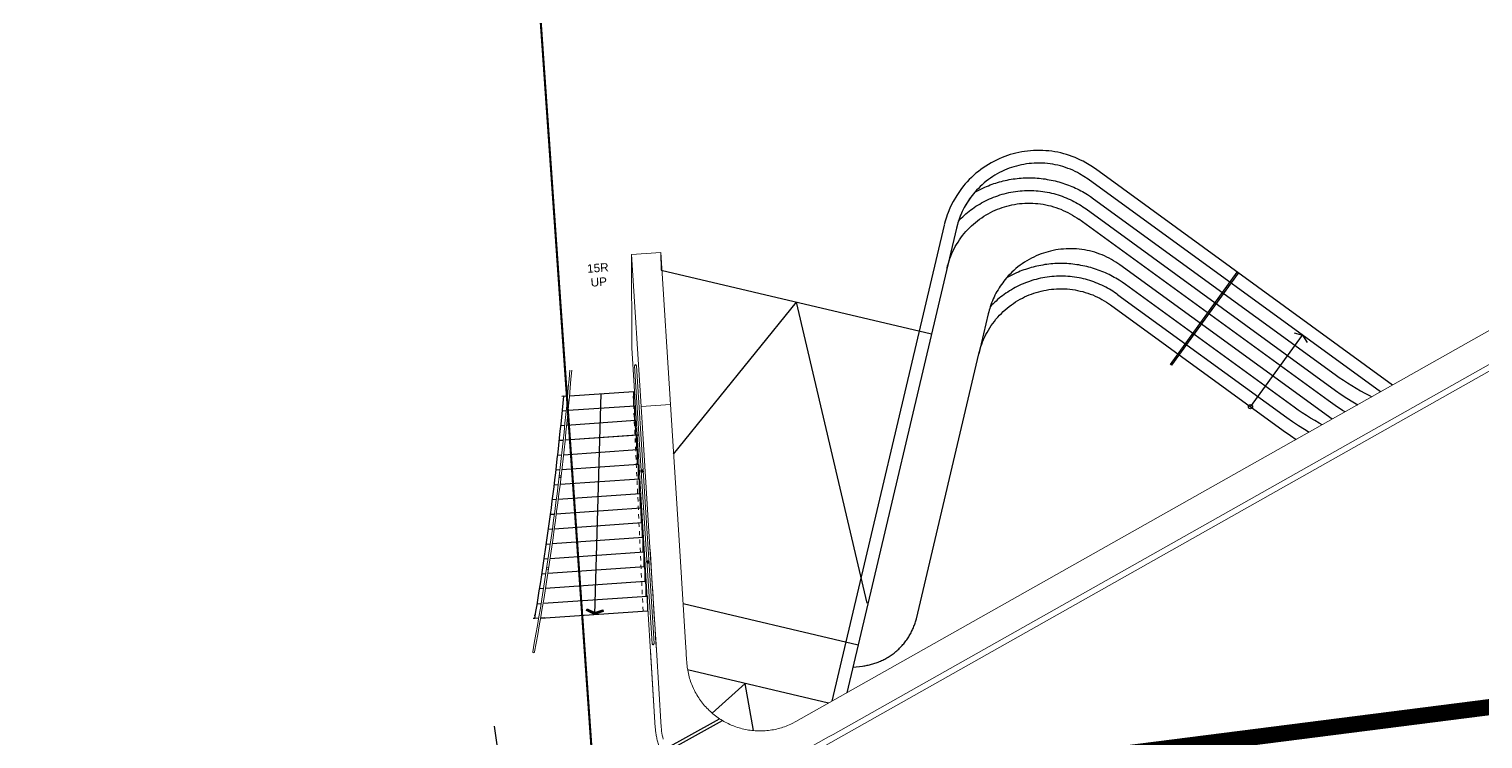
# Model space of a CAD drawing. Header units: millimetres. Extents: x 50357 to 985146, y 723188 to 1803594.
# Drawn here: x 832117.8 to 832152.28, y 819941.04 to 819957.88 of the extents above; entities that cross this region are included whole.
import ezdxf

# ---------------------------------------------------------------- set-up
doc = ezdxf.new("R2010")
doc.units = ezdxf.units.MM
doc.header["$LTSCALE"] = 3
doc.header["$MEASUREMENT"] = 0
for name, pattern in [('3A35X-LWK-LAN-DWG-1001-P00-L000-WS3-XLAN$0$HIDDEN', [0.375, 0.25, -0.125]), ('3A35X-MAGP-P-SB$0$3A35X-MAGP-P-SB$0$ACAD_ISO05W035', [11.55, 8.4, -1.05, 0, -1.05, 0, -1.05]), ('B0703', [4.6875, 3.125, -1.5625]), ('DASHED', [19.05, 12.7, -6.35])]:
    doc.linetypes.add(name, pattern=pattern)
for name, color, linetype, lineweight in [('05SYMB', 7, 'Continuous', 5), ('UAJ-00ANNO', 7, 'Continuous', 5), ('UAJ-22INWA', 6, 'Continuous', 35), ('UAJ-22INWA-h', 251, 'Continuous', 9), ('UAJ-27ROOF-z', 8, 'B0703', 9), ('UAJ-34RAIL-a', 1, 'Continuous', 13), ('UAJ-48BONU-a', 7, 'Continuous', 5)]:
    doc.layers.add(name, color=color, linetype=linetype, lineweight=lineweight)
doc.layers.add('3A35X-MAGP-P-SB$0$UAJ-00ANNO-$', color=32, linetype='Continuous', lineweight=5, plot=False)
for name, color, linetype in [('3A35X-MAGP-P-SB$0$UAJ-90BOUN', 7, 'Continuous'), ('_PARCEL BOUNDARY', 10, 'DASHED'), ('LWK-L_TXT', 8, 'Continuous'), ('LWK-MA_PAVING BANDING', 8, 'Continuous'), ('UAJ-00XREF', 7, 'Continuous'), ('UAJ-90.5LAND', 8, 'Continuous')]:
    doc.layers.add(name, color=color, linetype=linetype)
doc.styles.add('LWK TITLE - ARIAL', font='arial.ttf')

# ---------------------------------------------------------------- blocks, each defined once
blk = doc.blocks.new('*U1102')
at = {"layer": '05SYMB', "color": 0, "linetype": 'ByBlock', "lineweight": -2, "transparency": 16777216}
blk.add_lwpolyline([(-1.02, -0.35), (-1.08, -0.16), (-0.14, 0.16), (0.32, 1.05), (0.5, 0.96), (0, 0)], close=True, dxfattribs=at)
for points in [[(0, 0), (-0.14, 0.16), (-1.02, -0.35), (-1.08, -0.16)], [(0.5, 0.96), (0.32, 1.05), (0, 0), (-0.14, 0.16)]]:
    blk.add_solid(points, dxfattribs=at)
blk = doc.blocks.new('*U1103')
at = {"layer": 'UAJ-22INWA-h'}
h = blk.add_hatch(color=256, dxfattribs=at)
h.dxf.hatch_style = 1
h.paths.add_polyline_path([(0, -5), (40, -5), (40, 40), (0, 40)])
edge = h.paths.add_edge_path(flags=16)
edge.add_line((6, -2), (34, -2))
edge.add_arc((34, 1), 3, 270, 360)
edge.add_line((37, 1), (37, 34))
edge.add_arc((34, 34), 3, 360, 450)
edge.add_line((34, 37), (6, 37))
edge.add_arc((6, 34), 3, 90, 180)
edge.add_line((3, 34), (3, 1))
edge.add_arc((6, 1), 3, 180, 270)
at = {"layer": 'UAJ-22INWA'}
blk.add_lwpolyline([(0, -5), (40, -5), (40, 40), (0, 40)], close=True, dxfattribs=at)
blk.add_lwpolyline([(6, -2), (34, -2, 0.414214), (37, 1), (37, 34, 0.414214), (34, 37), (6, 37, 0.414214), (3, 34), (3, 1, 0.414214)], format="xyb", close=True, dxfattribs=at)
blk = doc.blocks.new('3A35X-MAGP-P-LD-00-0')
at = {"color": 1}
for points in [[(834584757, 817945640), (834586145, 817946408)], [(834584794, 817945574), (834586218, 817946363)]]:
    blk.add_lwpolyline(points, dxfattribs=at)
at = {"layer": 'LWK-MA_PAVING BANDING', "elevation": 2508}
blk.add_lwpolyline([(834602109, 817954331), (834595056, 817959455), (834594947, 817959530), (834594830, 817959600), (834594767, 817959634), (834594704, 817959665), (834594640, 817959695), (834594574, 817959723), (834594508, 817959748), (834594441, 817959772), (834594372, 817959794), (834594303, 817959814), (834594233, 817959831), (834594163, 817959847), (834594092, 817959860), (834594021, 817959871), (834593949, 817959879), (834593877, 817959886), (834593805, 817959890), (834593733, 817959892), (834593661, 817959891), (834593590, 817959889), (834593519, 817959884), (834593448, 817959877), (834593377, 817959868), (834593308, 817959857), (834593239, 817959844), (834593170, 817959828), (834593103, 817959811), (834593037, 817959792), (834592971, 817959771), (834592907, 817959748), (834592840, 817959722), (834592774, 817959694), (834592709, 817959664), (834592644, 817959631), (834592580, 817959597), (834592518, 817959560), (834592456, 817959521), (834592396, 817959481), (834592337, 817959439), (834592279, 817959394), (834592223, 817959348), (834592169, 817959301), (834592116, 817959252), (834592064, 817959201), (834592015, 817959149), (834591968, 817959096), (834591930, 817959051), (834591860, 817958961), (834591765, 817958822), (834591680, 817958676), (834591629, 817958575), (834591603, 817958520), (834591562, 817958418), (834591541, 817958364), (834591523, 817958310), (834591508, 817958263), (834591494, 817958213), (834591471, 817958125)], dxfattribs=at)
at = {"layer": 'LWK-MA_PAVING BANDING'}
blk.add_lwpolyline([(834591469, 817958119), (834588811, 817946824)], dxfattribs=at)
at = {"layer": 'UAJ-00ANNO', "color": 8, "linetype": '3A35X-LWK-LAN-DWG-1001-P00-L000-WS3-XLAN$0$HIDDEN', "ltscale": 6, "extrusion": (-3.58631e-09, -2.49837e-10, 1), "elevation": 0}
blk.add_lwpolyline([(834588183, 817989552), (834590558, 817979007, 0.24741), (834593026, 817975750), (834609235, 817966843, -0.55349), (834609712, 817956722, 0.567711), (834609903, 817967500), (834593409, 817976452, -0.221573), (834591445, 817979163), (834589759, 817989846)], format="xyb", dxfattribs=at)
at = {"layer": 'UAJ-27ROOF-z', "flags": 128}
blk.add_lwpolyline([(834584330, 817948962), (834584087, 817954171)], dxfattribs=at)
blk.add_lwpolyline([(834584330, 817948962), (834584087, 817954171)], dxfattribs=at)
at = {"layer": 'UAJ-34RAIL-a'}
for p, q in [((834584053, 817957422), (834584751, 817957466)), ((834584053, 817957422), (834584751, 817957466)), ((834584281, 817953816), (834584053, 817957422)), ((834584059, 817955206), (834584053, 817957422)), ((834584053, 817957422), (834584281, 817953816)), ((834584281, 817953816), (834584053, 817957422)), ((834584059, 817955206), (834584053, 817957422)), ((834584751, 817957466), (834584980, 817953860)), ((834584751, 817957466), (834584980, 817953860)), ((834584123, 817954775), (834584545, 817948187)), ((834584123, 817954775), (834584545, 817948187)), ((834584590, 817948190), (834584168, 817954778)), ((834584590, 817948190), (834584168, 817954778)), ((834584493, 817950468), (834584281, 817953816)), ((834584493, 817950468), (834584281, 817953816)), ((834584980, 817953860), (834585191, 817950519)), ((834584980, 817953860), (834585191, 817950519)), ((834584646, 817948042), (834584493, 817950468)), ((834584646, 817948042), (834584493, 817950468)), ((834585344, 817948093), (834585191, 817950519))]:
    blk.add_line(p, q, dxfattribs=at)
for points in [[(834587956, 817946342), (834608859, 817958141)], [(834584053, 817957422), (834584751, 817957466)], [(834584053, 817957422), (834584053, 817957422)], [(834584055, 817957209), (834584053, 817957422)], [(834584751, 817957466), (834584756, 817957045)], [(834609276, 817957410), (834587121, 817944903)], [(834588841, 817946038), (834608140, 817956931), (834609203, 817957531)], [(834584622, 817946194), (834584059, 817955206)], [(834584622, 817946194), (834584059, 817955206)], [(834584980, 817953860), (834584281, 817953816)], [(834582045, 817949990), (834582089, 817949983), (834582083, 817949944), (834582039, 817949951), (834582045, 817949990)], [(834584506, 817948029), (834584622, 817946194)], [(834588841, 817946038), (834588745, 817945984), (834588676, 817945945), (834587097, 817945052)], [(834584809, 817945921), (834584797, 817945968), (834584787, 817946015), (834584779, 817946063), (834584772, 817946111), (834584766, 817946159), (834584762, 817946207), (834584646, 817948042)], [(834584762, 817946207), (834584646, 817948042)]]:
    blk.add_lwpolyline(points, dxfattribs=at)
at = {"layer": 'UAJ-34RAIL-a', "color": 1, "linetype": 'Continuous'}
for points in [[(834581712, 817947995, 0.024972), (834582589, 817954675, 0.024972)], [(834581757, 817947990, 0.024964), (834582634, 817954672, 0.024964)]]:
    blk.add_lwpolyline(points, format="xyb", dxfattribs=at)
blk.add_lwpolyline([(834582339, 817952171), (834582384, 817952168), (834582380, 817952129), (834582335, 817952132), (834582339, 817952171)], dxfattribs=at)
at = {"layer": 'UAJ-34RAIL-a', "extrusion": (2.36554e-06, -0.000157423, 1)}
blk.add_lwpolyline([(834584374, 817949979), (834584379, 817949654)], dxfattribs=at)
at = {"layer": 'UAJ-34RAIL-a', "extrusion": (3.40531e-06, -0.000140082, 1)}
blk.add_lwpolyline([(834584398, 817949657), (834584407, 817949309)], dxfattribs=at)
at = {"layer": 'UAJ-34RAIL-a', "extrusion": (2.65351e-06, -7.82157e-05, 1)}
blk.add_lwpolyline([(834584426, 817949315), (834584438, 817948968)], dxfattribs=at)
at = {"layer": 'UAJ-34RAIL-a'}
for points in [[(834584646, 817948042, 12100), (834584636, 817948198, 12098), (834584627, 817948353, 12092), (834584617, 817948508, 12082), (834584607, 817948664, 12068), (834584597, 817948819, 12049), (834584587, 817948974, 12027), (834584578, 817949128, 12001), (834584568, 817949282, 11970), (834584558, 817949435, 11936), (834584549, 817949587, 11897), (834584539, 817949737, 11855), (834584530, 817949887, 11808), (834584520, 817950034, 11758), (834584511, 817950181, 11704), (834584502, 817950325, 11647), (834584493, 817950468, 11586)], [(834585344, 817948093, 12100), (834585345, 817948084, 12100), (834585346, 817948064, 12100), (834585349, 817948025, 12100), (834585354, 817947947, 12100), (834585362, 817947809, 12100), (834585363, 817947800, 12100), (834585364, 817947790, 12100), (834585365, 817947770, 12100), (834585366, 817947760, 12100), (834585369, 817947712, 12100), (834585373, 817947672, 12100), (834585378, 817947634, 12100), (834585383, 817947595, 12100), (834585390, 817947556, 12100), (834585397, 817947517, 12100), (834585405, 817947479, 12100), (834585414, 817947441, 12100), (834585424, 817947403, 12100), (834585435, 817947365, 12100), (834585447, 817947328, 12100), (834585459, 817947290, 12100), (834585473, 817947253, 12100), (834585487, 817947217, 12100), (834585502, 817947181, 12100), (834585526, 817947127, 12100), (834585551, 817947074, 12100), (834585570, 817947039, 12100), (834585588, 817947005, 12100), (834585608, 817946971, 12100), (834585629, 817946937, 12100), (834585650, 817946904, 12100), (834585672, 817946872, 12100), (834585694, 817946840, 12100), (834585718, 817946808, 12100), (834585742, 817946777, 12100), (834585767, 817946747, 12100), (834585792, 817946717, 12100), (834585818, 817946688, 12100), (834585845, 817946659, 12100), (834585873, 817946631, 12100), (834585901, 817946603, 12100), (834585929, 817946577, 12100), (834585959, 817946550, 12100), (834585988, 817946525, 12100), (834586019, 817946500, 12100), (834586050, 817946476, 12100), (834586081, 817946453, 12100), (834586113, 817946430, 12100), (834586146, 817946408, 12100), (834586179, 817946387, 12100), (834586212, 817946366, 12100), (834586246, 817946346, 12100), (834586281, 817946327, 12100), (834586316, 817946309, 12100), (834586351, 817946292, 12100), (834586386, 817946275, 12100), (834586422, 817946259, 12100), (834586458, 817946244, 12100), (834586495, 817946230, 12100), (834586532, 817946217, 12100), (834586569, 817946204, 12100), (834586607, 817946193, 12100), (834586644, 817946182, 12100), (834586682, 817946172, 12100), (834586721, 817946163, 12100), (834586759, 817946155, 12100), (834586798, 817946147, 12100), (834586836, 817946141, 12100), (834586875, 817946135, 12100), (834586914, 817946130, 12100), (834586953, 817946127, 12100), (834586992, 817946124, 12100), (834587031, 817946122, 12100), (834587071, 817946120, 12100), (834587110, 817946120, 12100), (834587149, 817946121, 12100), (834587188, 817946122, 12100), (834587228, 817946124, 12100), (834587267, 817946127, 12100), (834587306, 817946132, 12100), (834587345, 817946136, 12100), (834587384, 817946142, 12100), (834587422, 817946149, 12100), (834587461, 817946157, 12100), (834587499, 817946165, 12100), (834587537, 817946174, 12100), (834587575, 817946184, 12100), (834587613, 817946195, 12100), (834587650, 817946207, 12100), (834587687, 817946220, 12100), (834587724, 817946234, 12100), (834587761, 817946248, 12100), (834587797, 817946263, 12100), (834587833, 817946279, 12100), (834587886, 817946304, 12100), (834587938, 817946332, 12100), (834587955, 817946341, 12100), (834587956, 817946342, 12100)]]:
    blk.add_polyline3d(points, dxfattribs=at)
at = {"layer": 'UAJ-34RAIL-a', "color": 1, "linetype": 'Continuous'}
for centre, radius, start, end in [((834584146, 817954776), 22.5, 3.9989, 183.9989), ((834581734, 817947992), 22.6, 171.9181, 351.3434), ((834584568, 817948188), 22.5, 184.3411, 4.3411)]:
    blk.add_arc(centre, radius, start, end, dxfattribs=at)
at = {"layer": 'UAJ-34RAIL-a'}
blk.add_open_spline([(834584622, 817946194), (834584623, 817946176), (834584626, 817946141), (834584632, 817946088), (834584640, 817946035), (834584653, 817945964), (834584669, 817945893), (834584690, 817945822), (834584707, 817945769), (834584725, 817945717), (834584753, 817945648), (834584784, 817945580), (834584819, 817945514), (834584847, 817945465), (834584877, 817945417), (834584918, 817945355), (834584963, 817945294), (834585010, 817945237), (834585047, 817945195), (834585086, 817945154), (834585138, 817945102), (834585193, 817945053), (834585250, 817945007), (834585294, 817944974), (834585338, 817944943), (834585398, 817944904), (834585460, 817944867), (834585524, 817944834), (834585574, 817944810), (834585624, 817944788), (834585692, 817944761), (834585762, 817944737), (834585832, 817944717), (834585886, 817944703), (834585940, 817944691), (834586014, 817944678), (834586088, 817944669), (834586162, 817944663), (834586219, 817944661), (834586275, 817944660), (834586331, 817944662), (834586378, 817944665), (834586415, 817944668), (834586443, 817944671), (834586471, 817944674), (834586499, 817944678), (834586527, 817944682), (834586554, 817944687), (834586582, 817944692), (834586609, 817944698), (834586631, 817944703), (834586649, 817944707), (834586663, 817944711), (834586676, 817944714), (834586694, 817944719), (834586716, 817944725), (834586738, 817944732), (834586756, 817944737), (834586769, 817944742), (834586782, 817944746), (834586799, 817944752), (834586821, 817944759), (834586842, 817944767), (834586859, 817944774), (834586872, 817944779), (834586884, 817944784), (834586901, 817944791), (834586922, 817944800), (834586942, 817944809), (834586959, 817944817), (834586971, 817944823), (834586983, 817944828), (834586999, 817944836), (834587018, 817944846), (834587038, 817944857), (834587054, 817944865), (834587064, 817944871), (834587073, 817944876), (834587080, 817944880), (834587086, 817944884), (834587093, 817944888), (834587100, 817944892), (834587110, 817944897), (834587116, 817944901), (834587121, 817944903)], degree=3, knots=[-3091.411123, -3091.411123, -3091.411123, -3091.411123, -3042.782667, -2994.15421, -2944.809327, -2895.464444, -2795.527851, -2745.03703, -2694.54621, -2643.640594, -2592.734978, -2490.320774, -2438.929641, -2387.538507, -2336.083362, -2284.628216, -2181.83174, -2130.610528, -2079.389317, -2028.462782, -1977.536248, -1876.499722, -1826.497824, -1776.495925, -1727.111715, -1677.727504, -1580.381461, -1530.35449, -1480.327519, -1429.542038, -1378.756557, -1278.819964, -1228.329144, -1177.838324, -1126.932708, -1076.027092, -973.612888, -922.221754, -870.830621, -819.375475, -767.92033, -716.522092, -690.822972, -665.123853, -639.513248, -613.902642, -588.292036, -562.68143, -537.218163, -511.754896, -486.291628, -473.559995, -460.828361, -448.198795, -435.56923, -410.310098, -385.050967, -372.421401, -359.791835, -347.291361, -334.790886, -309.789937, -284.788988, -272.288513, -259.788039, -247.441986, -235.095933, -210.403828, -185.711723, -173.36567, -161.019618, -148.851362, -136.683107, -112.346596, -88.010085, -75.84183, -63.673574, -55.714377, -47.75518, -39.795983, -31.836785, -23.877588, -15.918391, 0, 0, 0, 0], dxfattribs=at)
at = {"layer": 'UAJ-90.5LAND'}
blk.add_line((834581991, 817937885), (834580807, 817946226), dxfattribs=at)
for points in [[(834602109, 817954331), (834595056, 817959455), (834594947, 817959530), (834594830, 817959600), (834594767, 817959634), (834594704, 817959665), (834594640, 817959695), (834594574, 817959723), (834594508, 817959748), (834594441, 817959772), (834594372, 817959794), (834594303, 817959814), (834594233, 817959831), (834594163, 817959847), (834594092, 817959860), (834594021, 817959871), (834593949, 817959879), (834593877, 817959886), (834593805, 817959890), (834593733, 817959892), (834593661, 817959891), (834593590, 817959889), (834593519, 817959884), (834593448, 817959877), (834593377, 817959868), (834593308, 817959857), (834593239, 817959844), (834593170, 817959828), (834593103, 817959811), (834593037, 817959792), (834592971, 817959771), (834592907, 817959748), (834592840, 817959722), (834592774, 817959694), (834592709, 817959664), (834592644, 817959631), (834592580, 817959597), (834592518, 817959560), (834592456, 817959521), (834592396, 817959481), (834592337, 817959439), (834592279, 817959394), (834592223, 817959348), (834592169, 817959301), (834592116, 817959252), (834592064, 817959201), (834592015, 817959149), (834591968, 817959096), (834591930, 817959051), (834591860, 817958961), (834591765, 817958822), (834591680, 817958676), (834591629, 817958575), (834591603, 817958520), (834591562, 817958418), (834591541, 817958364), (834591523, 817958310), (834591508, 817958263), (834591494, 817958213), (834591471, 817958125)], [(834601822, 817954169), (834594884, 817959210), (834594785, 817959277), (834594682, 817959339), (834594628, 817959368), (834594574, 817959395), (834594518, 817959421), (834594461, 817959445), (834594404, 817959467), (834594345, 817959488), (834594286, 817959507), (834594226, 817959524), (834594165, 817959539), (834594104, 817959552), (834594042, 817959564), (834593980, 817959573), (834593918, 817959581), (834593855, 817959586), (834593793, 817959590), (834593730, 817959592), (834593667, 817959591), (834593605, 817959589), (834593543, 817959585), (834593482, 817959579), (834593420, 817959571), (834593360, 817959561), (834593300, 817959550), (834593241, 817959536), (834593182, 817959521), (834593124, 817959505), (834593067, 817959487), (834593012, 817959467), (834592954, 817959444), (834592896, 817959420), (834592839, 817959393), (834592783, 817959365), (834592728, 817959335), (834592673, 817959303), (834592620, 817959270), (834592567, 817959235), (834592516, 817959198), (834592466, 817959159), (834592417, 817959119), (834592369, 817959078), (834592323, 817959035), (834592279, 817958991), (834592236, 817958946), (834592194, 817958899), (834592163, 817958862), (834592102, 817958784), (834592018, 817958662), (834591944, 817958534), (834591899, 817958445), (834591879, 817958400), (834591841, 817958309), (834591824, 817958263), (834591808, 817958216), (834591795, 817958175), (834591783, 817958134), (834591761, 817958050)], [(834592194, 817958899), (834592272, 817958942), (834592352, 817958982), (834592434, 817959020), (834592476, 817959038), (834592518, 817959055), (834592560, 817959072), (834592604, 817959088), (834592647, 817959103), (834592691, 817959118), (834592735, 817959132), (834592780, 817959145), (834592825, 817959157), (834592871, 817959168), (834592916, 817959179), (834592962, 817959189), (834593009, 817959198), (834593055, 817959206), (834593102, 817959214), (834593149, 817959220), (834593197, 817959226), (834593244, 817959231), (834593291, 817959235), (834593339, 817959238), (834593387, 817959240), (834593435, 817959241), (834593483, 817959242), (834593531, 817959241), (834593578, 817959240), (834593626, 817959238), (834593674, 817959235), (834593722, 817959231), (834593770, 817959226), (834593817, 817959220), (834593865, 817959214), (834593912, 817959206), (834593959, 817959198), (834594006, 817959189), (834594052, 817959179), (834594099, 817959168), (834594145, 817959157), (834594190, 817959144), (834594236, 817959131), (834594281, 817959117), (834594326, 817959102), (834594370, 817959086), (834594414, 817959070), (834594457, 817959053), (834594500, 817959035), (834594543, 817959017), (834594585, 817958997), (834594627, 817958978), (834594668, 817958957), (834594708, 817958936), (834594748, 817958914), (834594788, 817958892), (834594865, 817958845), (834594940, 817958796), (834595013, 817958745)], [(834591538, 817957100), (834591552, 817957157), (834591568, 817957215), (834591586, 817957272), (834591606, 817957329), (834591628, 817957386), (834591652, 817957442), (834591677, 817957498), (834591704, 817957553), (834591733, 817957608), (834591764, 817957662), (834591797, 817957715), (834591831, 817957767), (834591867, 817957818), (834591905, 817957869), (834591944, 817957917), (834591985, 817957965), (834592027, 817958012), (834592071, 817958057), (834592116, 817958100), (834592162, 817958142), (834592210, 817958183), (834592258, 817958222), (834592308, 817958259), (834592359, 817958295), (834592410, 817958329), (834592462, 817958361), (834592515, 817958391), (834592569, 817958420), (834592623, 817958447), (834592678, 817958472), (834592733, 817958495), (834592788, 817958517), (834592844, 817958536), (834592901, 817958555), (834592958, 817958571), (834593017, 817958586), (834593076, 817958600), (834593136, 817958611), (834593197, 817958621), (834593258, 817958629), (834593320, 817958635), (834593382, 817958639), (834593444, 817958641), (834593506, 817958642), (834593569, 817958640), (834593632, 817958636), (834593694, 817958631), (834593756, 817958623), (834593818, 817958614), (834593880, 817958602), (834593941, 817958589), (834594002, 817958574), (834594062, 817958557), (834594121, 817958538), (834594180, 817958517), (834594238, 817958495), (834594295, 817958470), (834594350, 817958445), (834594405, 817958417), (834594458, 817958389), (834594511, 817958358), (834594562, 817958327), (834594612, 817958294), (834594660, 817958260)], [(834591808, 817958216), (834591841, 817958251), (834591875, 817958285), (834591910, 817958318), (834591946, 817958351), (834591983, 817958384), (834592021, 817958416), (834592059, 817958447), (834592099, 817958478), (834592140, 817958508), (834592181, 817958537), (834592223, 817958565), (834592267, 817958593), (834592311, 817958620), (834592356, 817958646), (834592401, 817958671), (834592448, 817958695), (834592495, 817958718), (834592543, 817958740), (834592591, 817958761), (834592641, 817958781), (834592690, 817958800), (834592741, 817958818), (834592792, 817958835), (834592843, 817958851), (834592895, 817958865), (834592948, 817958878), (834593000, 817958890), (834593053, 817958901), (834593107, 817958911), (834593160, 817958919), (834593214, 817958926), (834593268, 817958932), (834593322, 817958936), (834593377, 817958939), (834593431, 817958941), (834593485, 817958942), (834593539, 817958941), (834593593, 817958939), (834593647, 817958936), (834593701, 817958932), (834593754, 817958926), (834593808, 817958919), (834593860, 817958911), (834593913, 817958902), (834593965, 817958891), (834594017, 817958879), (834594068, 817958867), (834594119, 817958853), (834594169, 817958838), (834594218, 817958822), (834594267, 817958805), (834594315, 817958786), (834594363, 817958767), (834594410, 817958747), (834594456, 817958726), (834594502, 817958705), (834594546, 817958682), (834594590, 817958659), (834594633, 817958634), (834594676, 817958609), (834594717, 817958584), (834594758, 817958557), (834594798, 817958530), (834594837, 817958503)], [(834592194, 817958899), (834592163, 817958862), (834592132, 817958823), (834592102, 817958784), (834592073, 817958744), (834592045, 817958703), (834592018, 817958662), (834591992, 817958620), (834591967, 817958577), (834591944, 817958534), (834591921, 817958490), (834591899, 817958445), (834591879, 817958400), (834591859, 817958355), (834591841, 817958309), (834591824, 817958263), (834591808, 817958216)], [(834595013, 817958745), (834600745, 817954580), (834600842, 817954511), (834600940, 817954444), (834601040, 817954379), (834601141, 817954316), (834601243, 817954255), (834601347, 817954196), (834601451, 817954138), (834601557, 817954083), (834601618, 817954053)], [(834600578, 817953960), (834594660, 817958260)], [(834594837, 817958503), (834600755, 817954203), (834600888, 817954108), (834601025, 817954018), (834601165, 817953931), (834601281, 817953863)], [(834591469, 817958119), (834588811, 817946824)], [(834591761, 817958050), (834589167, 817947025)], [(834595638, 817957178), (834595590, 817957212), (834595540, 817957245), (834595489, 817957277), (834595437, 817957307), (834595383, 817957336), (834595328, 817957363), (834595273, 817957389), (834595216, 817957413), (834595158, 817957435), (834595100, 817957456), (834595040, 817957475), (834594980, 817957492), (834594919, 817957507), (834594858, 817957521), (834594797, 817957532), (834594735, 817957542), (834594672, 817957549), (834594610, 817957555), (834594547, 817957558), (834594485, 817957560), (834594422, 817957560), (834594360, 817957558), (834594298, 817957553), (834594236, 817957547), (834594175, 817957539), (834594114, 817957530), (834594054, 817957518), (834593995, 817957505), (834593937, 817957490), (834593879, 817957473), (834593822, 817957455), (834593766, 817957435), (834593708, 817957412), (834593651, 817957388), (834593594, 817957362), (834593537, 817957333), (834593482, 817957303), (834593428, 817957271), (834593374, 817957238), (834593322, 817957203), (834593270, 817957166), (834593220, 817957127), (834593171, 817957087), (834593124, 817957046), (834593078, 817957003), (834593033, 817956959), (834592990, 817956914), (834592949, 817956867)], [(834584756, 817957045), (834591170, 817955537)], [(834595591, 817956471), (834595552, 817956498), (834595513, 817956525), (834595472, 817956552), (834595431, 817956578), (834595388, 817956603), (834595345, 817956627), (834595301, 817956650), (834595257, 817956673), (834595211, 817956695), (834595165, 817956716), (834595118, 817956736), (834595070, 817956755), (834595022, 817956773), (834594973, 817956790), (834594923, 817956806), (834594873, 817956821), (834594823, 817956835), (834594771, 817956848), (834594720, 817956859), (834594668, 817956870), (834594615, 817956879), (834594562, 817956887), (834594509, 817956894), (834594456, 817956900), (834594402, 817956904), (834594348, 817956907), (834594294, 817956909), (834594240, 817956910), (834594185, 817956909), (834594131, 817956908), (834594077, 817956904), (834594023, 817956900), (834593969, 817956894), (834593915, 817956887), (834593861, 817956879), (834593808, 817956869), (834593755, 817956858), (834593702, 817956846), (834593650, 817956833), (834593598, 817956819), (834593546, 817956803), (834593495, 817956786), (834593445, 817956769), (834593395, 817956750), (834593346, 817956729), (834593297, 817956708), (834593250, 817956686), (834593202, 817956663), (834593156, 817956639), (834593110, 817956614), (834593065, 817956588), (834593021, 817956561), (834592978, 817956533), (834592936, 817956505), (834592894, 817956476), (834592854, 817956446), (834592814, 817956415), (834592775, 817956384), (834592737, 817956352), (834592701, 817956319), (834592665, 817956286), (834592630, 817956253), (834592596, 817956219), (834592563, 817956184)], [(834595768, 817956713), (834595695, 817956764), (834595620, 817956813), (834595543, 817956860), (834595503, 817956882), (834595463, 817956904), (834595423, 817956925), (834595381, 817956946), (834595340, 817956966), (834595298, 817956985), (834595255, 817957003), (834595212, 817957021), (834595169, 817957038), (834595125, 817957055), (834595080, 817957070), (834595036, 817957085), (834594991, 817957099), (834594945, 817957112), (834594899, 817957125), (834594853, 817957137), (834594807, 817957147), (834594760, 817957157), (834594714, 817957166), (834594666, 817957175), (834594619, 817957182), (834594572, 817957189), (834594524, 817957194), (834594477, 817957199), (834594429, 817957203), (834594381, 817957206), (834594333, 817957208), (834594285, 817957210), (834594237, 817957210), (834594189, 817957210), (834594141, 817957208), (834594094, 817957206), (834594046, 817957203), (834593998, 817957199), (834593951, 817957194), (834593904, 817957188), (834593857, 817957182), (834593810, 817957174), (834593763, 817957166), (834593717, 817957157), (834593671, 817957147), (834593625, 817957136), (834593580, 817957125), (834593535, 817957113), (834593490, 817957100), (834593446, 817957086), (834593402, 817957071), (834593358, 817957056), (834593315, 817957040), (834593272, 817957024), (834593230, 817957006), (834593188, 817956988), (834593106, 817956950), (834593027, 817956910), (834592949, 817956867)], [(834600673, 817953520), (834595638, 817957178)], [(834592292, 817955068), (834592307, 817955125), (834592323, 817955183), (834592341, 817955240), (834592361, 817955297), (834592383, 817955354), (834592406, 817955410), (834592432, 817955466), (834592459, 817955521), (834592488, 817955576), (834592519, 817955630), (834592552, 817955683), (834592586, 817955735), (834592622, 817955787), (834592660, 817955837), (834592699, 817955886), (834592740, 817955933), (834592782, 817955980), (834592826, 817956025), (834592871, 817956068), (834592917, 817956110), (834592964, 817956151), (834593013, 817956190), (834593063, 817956227), (834593113, 817956263), (834593165, 817956297), (834593217, 817956329), (834593270, 817956360), (834593324, 817956388), (834593378, 817956415), (834593433, 817956440), (834593488, 817956463), (834593543, 817956485), (834593599, 817956505), (834593655, 817956523), (834593713, 817956540), (834593772, 817956555), (834593831, 817956568), (834593891, 817956579), (834593952, 817956589), (834594013, 817956597), (834594074, 817956603), (834594136, 817956607), (834594199, 817956610), (834594261, 817956610), (834594324, 817956608), (834594386, 817956605), (834594449, 817956599), (834594511, 817956592), (834594573, 817956582), (834594635, 817956571), (834594696, 817956557), (834594757, 817956542), (834594817, 817956525), (834594876, 817956506), (834594935, 817956485), (834594993, 817956463), (834595049, 817956439), (834595105, 817956413), (834595160, 817956386), (834595213, 817956357), (834595266, 817956327), (834595317, 817956295), (834595367, 817956262), (834595415, 817956228), (834599516, 817953248), (834599685, 817953130), (834599823, 817953040)], [(834592949, 817956867), (834592917, 817956830), (834592887, 817956791), (834592857, 817956752), (834592828, 817956712), (834592800, 817956671), (834592773, 817956630), (834592747, 817956588), (834592722, 817956545), (834592698, 817956502), (834592675, 817956458), (834592654, 817956413), (834592633, 817956368), (834592614, 817956323), (834592596, 817956277), (834592579, 817956231), (834592563, 817956184)], [(834599776, 817953801), (834595768, 817956713)], [(834595591, 817956471), (834599600, 817953558)], [(834592516, 817956018), (834592292, 817955068)], [(834592563, 817956184), (834592550, 817956143), (834592537, 817956102), (834592526, 817956060), (834592516, 817956018)], [(834598736, 817953814), (834599971, 817955514)], [(834599770, 817955566), (834599970, 817955514), (834600080, 817955337)], [(834589312, 817947633), (834589539, 817947660), (834589566, 817947664), (834589592, 817947668), (834589619, 817947672), (834589645, 817947677), (834589672, 817947682), (834589698, 817947688), (834589725, 817947695), (834589752, 817947702), (834589778, 817947709), (834589805, 817947717), (834589832, 817947726), (834589858, 817947735), (834589885, 817947744), (834589911, 817947754), (834589937, 817947765), (834589963, 817947776), (834589989, 817947788), (834590015, 817947800), (834590041, 817947813), (834590066, 817947826), (834590091, 817947840), (834590116, 817947854), (834590141, 817947869), (834590166, 817947884), (834590190, 817947900), (834590214, 817947916), (834590238, 817947933), (834590261, 817947950), (834590284, 817947968), (834590307, 817947986), (834590329, 817948005), (834590351, 817948024), (834590373, 817948043), (834590394, 817948063), (834590415, 817948083), (834590436, 817948104), (834590456, 817948125), (834590475, 817948146), (834590495, 817948168), (834590513, 817948190), (834590532, 817948213), (834590549, 817948235), (834590567, 817948258), (834590584, 817948282), (834590600, 817948305), (834590616, 817948329), (834590631, 817948353), (834590646, 817948377), (834590661, 817948402), (834590674, 817948427), (834590688, 817948451), (834590701, 817948476), (834590713, 817948502), (834590725, 817948527), (834590736, 817948552), (834590747, 817948578), (834590757, 817948603), (834590767, 817948629), (834590776, 817948655), (834590785, 817948680), (834590793, 817948706), (834590801, 817948732), (834590808, 817948758), (834590815, 817948783), (834592292, 817955068)], [(834582582, 817954066), (834584107, 817954172)], [(834584111, 817953824), (834584107, 817954172)], [(834582445, 817954056), (834582403, 817954053)], [(834582445, 817954056), (834582536, 817954062)], [(834584129, 817953825), (834582549, 817953715)], [(834583326, 817954118), (834583180, 817948882)], [(834584133, 817953477), (834584129, 817953825)], [(834600437, 817953387), (834600363, 817953427), (834600262, 817953485), (834600162, 817953544), (834600063, 817953605), (834599966, 817953669), (834599870, 817953734), (834599776, 817953801)], [(834600980, 817953693), (834600920, 817953729), (834600747, 817953842), (834600578, 817953960)], [(834582504, 817953712), (834582413, 817953705)], [(834584152, 817953479), (834582515, 817953364)], [(834584156, 817953130), (834584152, 817953479)], [(834599600, 817953558), (834599737, 817953462), (834599877, 817953368), (834600020, 817953279), (834600131, 817953214)], [(834582470, 817953361), (834582378, 817953355)], [(834584208, 817953134), (834582479, 817953013)], [(834584174, 817953132), (834582479, 817953013)], [(834584178, 817952784), (834584174, 817953132)], [(834582433, 817953010), (834582342, 817953004)], [(834582433, 817953010), (834582406, 817953008)], [(834584196, 817952785), (834582441, 817952662)], [(834582616, 817953023), (834582575, 817953020)], [(834584200, 817952437), (834584196, 817952785)], [(834582395, 817952659), (834582304, 817952653)], [(834584219, 817952438), (834582401, 817952311)], [(834584223, 817952090), (834584219, 817952438)], [(834582355, 817952308), (834582264, 817952301)], [(834584241, 817952091), (834582359, 817951960)], [(834584244, 817951810), (834584241, 817952091)], [(834582314, 817951957), (834582222, 817951950)], [(834584263, 817951744), (834582316, 817951608)], [(834584245, 817951743), (834584244, 817951810)], [(834584267, 817951396), (834584263, 817951744)], [(834582270, 817951605), (834582178, 817951599)], [(834584285, 817951398), (834582270, 817951257)], [(834584289, 817951049), (834584285, 817951398)], [(834582224, 817951253), (834582133, 817951247)], [(834584308, 817951051), (834582223, 817950905)], [(834584312, 817950702), (834584308, 817951051)], [(834582177, 817950902), (834582085, 817950895)], [(834584330, 817950704), (834582173, 817950553)], [(834584334, 817950356), (834584330, 817950704)], [(834582127, 817950550), (834582036, 817950543)], [(834584352, 817950357), (834582122, 817950201)], [(834584356, 817950008), (834584352, 817950357)], [(834582076, 817950198), (834581984, 817950191)], [(834584374, 817950010), (834582069, 817949849)], [(834584374, 817949987), (834584374, 817950010)], [(834582023, 817949845), (834581931, 817949839)], [(834584379, 817949662), (834582014, 817949496)], [(834584397, 817949663), (834584379, 817949662)], [(834581968, 817949493), (834581876, 817949487)], [(834581957, 817949144), (834584426, 817949316)], [(834584426, 817949316), (834584438, 817948969)], [(834581818, 817949134), (834581911, 817949141)], [(834581898, 817948792), (834584438, 817948969)], [(834589435, 817948154), (834585279, 817949131)], [(834581759, 817948782), (834581721, 817948780)], [(834581772, 817948856), (834581744, 817948854)], [(834581852, 817948789), (834581759, 817948782)], [(834581996, 817948799), (834581911, 817948793)], [(834588730, 817946779), (834585388, 817947564)]]:
    blk.add_lwpolyline(points, dxfattribs=at)
blk.add_lwpolyline([(834598421, 817957004), (834598447, 817956985), (834596866, 817954797), (834596840, 817954816), (834598420, 817957005)], close=True, dxfattribs=at)
at = {"layer": 'UAJ-90.5LAND', "extrusion": (-3.58631e-09, -2.49837e-10, 1)}
for points in [[(834585054, 817952684), (834587963, 817956291)], [(834589646, 817949148), (834587963, 817956291)], [(834586952, 817946127), (834586750, 817947244), (834585967, 817946543)]]:
    blk.add_lwpolyline(points, dxfattribs=at)
at = {"layer": 'UAJ-90.5LAND'}
blk.add_lwpolyline([(834581759, 817948782, 0.019733), (834582445, 817954056, 0.024972)], format="xyb", dxfattribs=at)
blk.add_circle((834598736, 817953815), 50, dxfattribs=at)
for centre, start, end in [((834584146, 817954776), 3.9989, 183.9989), ((834584568, 817948188), 184.3411, 4.3411)]:
    blk.add_arc(centre, 22.5, start, end, dxfattribs=at)
at = {"layer": 'UAJ-90.5LAND', "extrusion": (0, 0, -1)}
for centre, radius, start, end in [((-834627963, 817950479), 43591, 358.9251, 359.3531), ((-834625786, 817950495), 41396, 358.3666, 358.8483)]:
    blk.add_arc(centre, radius, start, end, dxfattribs=at)
at = {"layer": 'UAJ-48BONU-a', "rotation": 273.998908511123}
for p in [(834584286, 817952303), (834584425, 817950146)]:
    blk.add_blockref('*U1103', p, dxfattribs=at)
at = {"layer": 'UAJ-90.5LAND', "xscale": 200.0000000000001, "yscale": 200.0000000000001, "zscale": 200.0000000000001, "rotation": 315.3226387542898}
blk.add_blockref('*U1102', (834583180, 817948882), dxfattribs=at)
at = {"layer": 'LWK-L_TXT', "insert": (834583265, 817956933), "char_height": 200, "attachment_point": 5, "rotation": 3.9989, "style": 'LWK TITLE - ARIAL'}
blk.add_mtext('\\pxqc;15R\\PUP', dxfattribs=at)
blk = doc.blocks.new('PARCEL BOUNDARY')
at = {"layer": '_PARCEL BOUNDARY', "ltscale": 100, "const_width": 383}
blk.add_lwpolyline([(834825297, 817359878), (834547391, 817324442), (834507889, 817309232), (834400429, 817287354), (834387406, 817251986), (834383005, 817248414), (834354246, 817219522), (834337980, 817200220), (834315409, 817154090), (834304897, 817153962), (834294102, 817156289), (834266885, 817154545), (834097559, 817154381)], dxfattribs=at)

msp = doc.modelspace()

# ---------------------------------------------------------------- linework, layer by layer
at = {"layer": '3A35X-MAGP-P-SB$0$UAJ-00ANNO-$', "ltscale": 20}
msp.add_lwpolyline([(832124.1195, 820041.2161), (832051.796, 820036.1601), (832059.8683, 819920.6896), (832095.5586, 819934.432), (832131.2662, 819938.9851)], close=True, dxfattribs=at)
at = {"layer": '3A35X-MAGP-P-SB$0$UAJ-90BOUN', "linetype": '3A35X-MAGP-P-SB$0$3A35X-MAGP-P-SB$0$ACAD_ISO05W035', "const_width": 0.05}
msp.add_lwpolyline([(832131.2662, 819938.9851), (832124.1195, 820041.2161), (832051.796, 820036.1601), (832059.8683, 819920.6896), (832095.5586, 819934.432)], close=True, dxfattribs=at)

# ---------------------------------------------------------------- next in the draw order: block references
at = {"layer": 'UAJ-00XREF', "ltscale": 0.5, "xscale": 0.0009999999999999998, "yscale": 0.0009999999999999998, "zscale": 0.0009999999999999998, "rotation": 359.9752874263863}
msp.add_blockref('3A35X-MAGP-P-LD-00-0', (-2804.6854, 2355.157, -0.0001), dxfattribs=at)

# ---------------------------------------------------------------- next in the draw order: block references
at = {"xscale": 0.001, "yscale": 0.001, "zscale": 0.001, "rotation": 359.998908534026}
msp.add_blockref('PARCEL BOUNDARY', (-2467.289, 2626.0129, -0.0001), dxfattribs=at)

doc.saveas('drawing.dxf')
